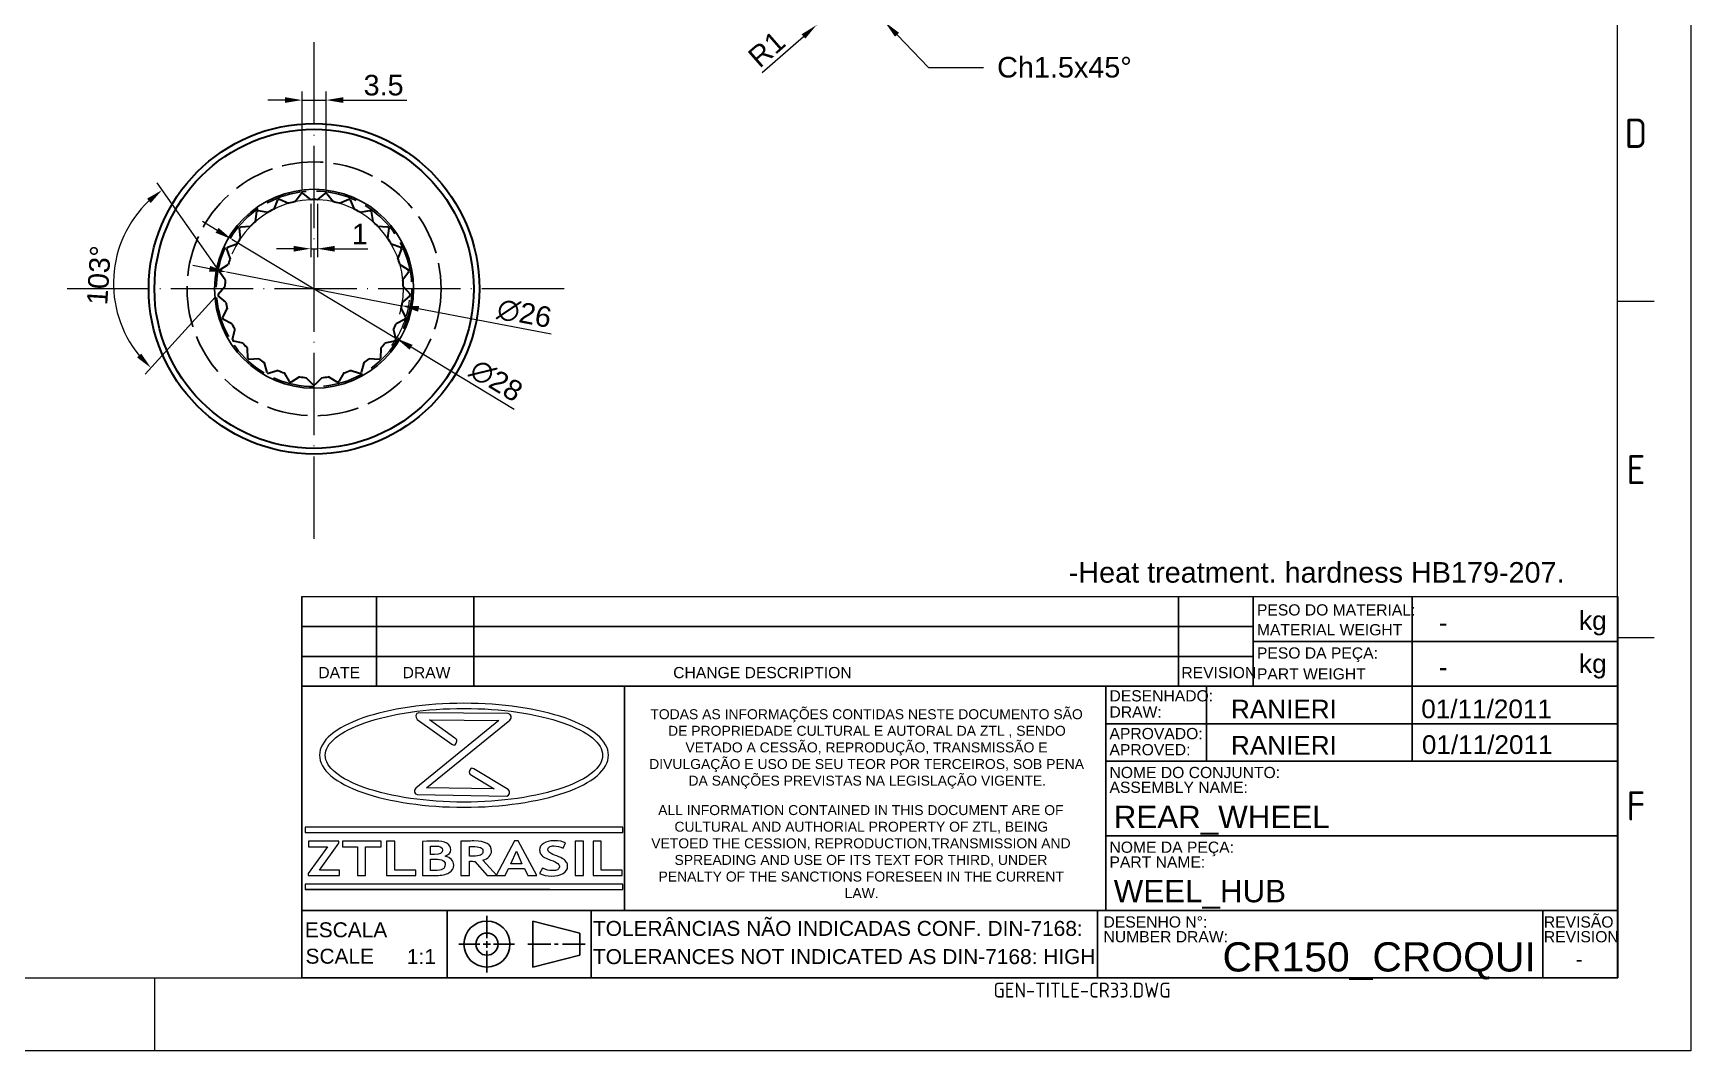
# Model space of a CAD drawing. Header units: millimetres. Extents: x 2429 to 2877, y 1091 to 1407.
# Drawn here: x 2635.1 to 2876.6, y 1091 to 1239.3 of the extents above; entities that cross this region are included whole.
import ezdxf
from ezdxf import colors
from ezdxf.entities.mleader import LeaderData, LeaderLine
from ezdxf.enums import TextEntityAlignment as Align
from ezdxf.math import Vec2, Vec3

# ---------------------------------------------------------------- set-up
doc = ezdxf.new("R2010")
doc.units = ezdxf.units.MM
for name, pattern in [('ACAD_ISO02W100', [15, 12, -3]), ('ACAD_ISO04W100', [30, 24, -3, 0, -3]), ('ACAD_ISO05W100', [33, 24, -3, 0, -3, 0, -3])]:
    doc.linetypes.add(name, pattern=pattern)
for name, color, linetype, lineweight in [('AM_0', 7, 'Continuous', 40), ('AM_4', 1, 'ACAD_ISO04W100', 25), ('AM_5', 3, 'Continuous', 25), ('AM_7', 4, 'Continuous', 35), ('AM_8', 40, 'ACAD_ISO02W100', 35), ('AM_BOR', 2, 'ACAD_ISO05W100', 35)]:
    doc.layers.add(name, color=color, linetype=linetype, lineweight=lineweight)
doc.layers.add('Camada 1', color=7, linetype='Continuous')
doc.styles.add('ACISOTS', font='isocp.shx', dxfattribs={"height": 1})
doc.styles.get("Standard").update_dxf_attribs({"font": 'arial.ttf'})
doc.dimstyles.new('ISO-25', dxfattribs={"dimtxt": 3, "dimasz": 2.5, "dimexe": 1.25, "dimexo": 0.625, "dimtad": 1, "dimtxsty": 'Standard', "dimcen": 2.5, "dimadec": 0, "dimazin": 0, "dimtfac": 1, "dimtmove": 0, "dimatfit": 3, "dimfxl": 1, "dimarcsym": 0})

# ---------------------------------------------------------------- blocks, each defined once
blk = doc.blocks.new('A3 ZTL')
for p, q in [((401.17, 9.78), (401.17, 280.82)), ((19.57, 9.78), (401.17, 9.78))]:
    blk.add_line(p, q)
at = {"layer": 'AM_BOR', "color": 135, "linetype": 'Continuous', "lineweight": 25}
for p, q in [((410.96, 290.61), (410.96, 0)), ((410.96, 0), (0, 0))]:
    blk.add_line(p, q, dxfattribs=at)
at = {"layer": 'AM_BOR', "color": 135, "lineweight": 25}
for p, q in [((406.07, 100.29), (401.17, 100.29)), ((406.07, 55.28), (401.17, 55.28)), ((205.48, 9.78), (205.48, 0))]:
    blk.add_line(p, q, dxfattribs=at)
at = {"layer": 'AM_BOR', "color": 135, "lineweight": 25, "style": 'ACISOTS'}
for s, p in [('D', (403.62, 122.8)), ('E', (403.62, 77.79)), ('F', (403.62, 32.78))]:
    blk.add_text(s, height=3.91, dxfattribs=at).set_placement(p, align=Align.MIDDLE)
blk = doc.blocks.new('*D44')
at = {"layer": 'AM_5', "color": 0, "lineweight": -2}
for p, q in [((2563.83, 1373.02), (2563.83, 1375.9)), ((2493.72, 1298.14), (2486.07, 1298.14))]:
    blk.add_line(p, q, dxfattribs=at)
blk.add_arc((2563.83, 1298.14), 76.51, 91.8723, 178.1277, dxfattribs=at)
at = {"layer": 'AM_5', "color": 0}
for points in [[(2561.32, 1375.02), (2561.34, 1374.19), (2563.83, 1374.65)], [(2487.78, 1300.63), (2486.95, 1300.64), (2487.32, 1298.14)]]:
    blk.add_solid(points, dxfattribs=at)
at = {"layer": 'Defpoints', "color": 0}
for p in [(2563.83, 1372.4), (2525.58, 1364.4), (2494.35, 1298.14), (2809.09, 1298.14), (2563.83, 1223.88)]:
    blk.add_point(p, dxfattribs=at)
at = {"layer": 'AM_5', "color": 0, "insert": (2508.21, 1353.76), "char_height": 3, "attachment_point": 5, "rotation": 45}
blk.add_mtext('90°', dxfattribs=at)
blk = doc.blocks.new('*D70')
at = {"layer": 'AM_5', "color": 0, "lineweight": -2}
for p, q in [((2749.97, 1241.14), (2749.22, 1240.48)), ((2741.3, 1233.57), (2747.33, 1238.84))]:
    blk.add_line(p, q, dxfattribs=at)
at = {"layer": 'AM_5', "color": 0}
blk.add_solid([(2747.06, 1239.15), (2747.61, 1238.52), (2749.22, 1240.48)], dxfattribs=at)
at = {"layer": 'Defpoints', "color": 0}
for p in [(2749.97, 1241.14), (2749.22, 1240.48)]:
    blk.add_point(p, dxfattribs=at)
at = {"layer": 'AM_5', "color": 0, "insert": (2741.97, 1236.99), "char_height": 3, "attachment_point": 5, "rotation": 41.0916}
blk.add_mtext('R1', dxfattribs=at)
blk = doc.blocks.new('*D71')
at = {"layer": 'AM_5', "color": 0, "lineweight": -2}
for p, q in [((2671.8, 1229.56), (2669.3, 1229.56)), ((2674.3, 1216.57), (2674.3, 1230.81)), ((2674.3, 1229.56), (2677.81, 1229.56)), ((2677.81, 1216.57), (2677.81, 1230.81)), ((2680.31, 1229.56), (2689.54, 1229.56))]:
    blk.add_line(p, q, dxfattribs=at)
at = {"layer": 'AM_5', "color": 0}
for points in [[(2671.8, 1229.98), (2671.8, 1229.15), (2674.3, 1229.56)], [(2680.31, 1229.98), (2680.31, 1229.15), (2677.81, 1229.56)]]:
    blk.add_solid(points, dxfattribs=at)
at = {"layer": 'Defpoints', "color": 0}
for p in [(2677.81, 1229.56), (2674.3, 1215.94), (2677.81, 1215.94)]:
    blk.add_point(p, dxfattribs=at)
at = {"layer": 'AM_5', "color": 0, "insert": (2686.18, 1231.72), "char_height": 3, "attachment_point": 5}
blk.add_mtext('3.5', dxfattribs=at)
blk = doc.blocks.new('*D72')
at = {"layer": 'AM_5', "color": 0, "lineweight": -2}
for p, q in [((2675.57, 1214.42), (2675.57, 1206.65)), ((2676.54, 1214.42), (2676.54, 1206.65)), ((2673.07, 1207.9), (2670.57, 1207.9)), ((2675.57, 1207.9), (2676.54, 1207.9)), ((2679.04, 1207.9), (2683.9, 1207.9))]:
    blk.add_line(p, q, dxfattribs=at)
at = {"layer": 'AM_5', "color": 0}
for points in [[(2673.07, 1208.31), (2673.07, 1207.48), (2675.57, 1207.9)], [(2679.04, 1208.31), (2679.04, 1207.48), (2676.54, 1207.9)]]:
    blk.add_solid(points, dxfattribs=at)
at = {"layer": 'Defpoints', "color": 0}
for p in [(2675.57, 1215.05), (2676.54, 1215.05), (2676.54, 1207.9)]:
    blk.add_point(p, dxfattribs=at)
at = {"layer": 'AM_5', "color": 0, "insert": (2682.72, 1210.03), "char_height": 3, "attachment_point": 5}
blk.add_mtext('1', dxfattribs=at)
blk = doc.blocks.new('*D73')
at = {"layer": 'AM_5', "color": 0, "lineweight": -2}
for p, q in [((2661.92, 1205.07), (2653.21, 1217.49)), ((2661.66, 1200.84), (2651.45, 1189.61))]:
    blk.add_line(p, q, dxfattribs=at)
blk.add_arc((2663.48, 1202.85), 16.64, 133.677, 219.123, dxfattribs=at)
at = {"layer": 'AM_5', "color": 0}
for points in [[(2651.73, 1215.2), (2652.26, 1214.56), (2653.92, 1216.46)], [(2650.88, 1192.63), (2650.27, 1192.06), (2652.29, 1190.53)]]:
    blk.add_solid(points, dxfattribs=at)
at = {"layer": 'Defpoints', "color": 0}
for p in [(2647.92, 1208.73), (2662.28, 1204.56), (2663.12, 1203.36), (2662.08, 1201.3), (2663.06, 1202.38)]:
    blk.add_point(p, dxfattribs=at)
at = {"layer": 'AM_5', "color": 0, "insert": (2644.72, 1204.03), "char_height": 3, "attachment_point": 5, "rotation": 86.4}
blk.add_mtext('103°', dxfattribs=at)
blk = doc.blocks.new('*D74')
at = {"layer": 'AM_5', "color": 0, "lineweight": -2}
for p, q in [((2661.92, 1210.57), (2659.78, 1211.86)), ((2664.07, 1209.28), (2688.05, 1194.83)), ((2705.2, 1184.49), (2690.19, 1193.54))]:
    blk.add_line(p, q, dxfattribs=at)
blk.add_arc((2676.06, 1202.05), 14, 323.8055, 353.3317, dxfattribs=at)
at = {"layer": 'AM_5', "color": 0}
for points in [[(2662.14, 1210.93), (2661.71, 1210.22), (2664.07, 1209.28)], [(2690.4, 1193.89), (2689.97, 1193.18), (2688.05, 1194.83)]]:
    blk.add_solid(points, dxfattribs=at)
at = {"layer": 'Defpoints', "color": 0}
for p in [(2664.07, 1209.28), (2688.05, 1194.83)]:
    blk.add_point(p, dxfattribs=at)
at = {"layer": 'AM_5', "color": 0, "insert": (2702.58, 1188.68), "char_height": 3, "attachment_point": 5, "rotation": 328.9212}
blk.add_mtext('∅28', dxfattribs=at)
blk = doc.blocks.new('*D75')
at = {"layer": 'AM_5', "color": 0, "lineweight": -2}
for p, q in [((2660.83, 1204.98), (2658.38, 1205.45)), ((2663.29, 1204.51), (2688.82, 1199.6)), ((2710.58, 1195.43), (2691.28, 1199.13))]:
    blk.add_line(p, q, dxfattribs=at)
blk.add_arc((2676.06, 1202.05), 13, 343.6238, 157.0918, dxfattribs=at)
at = {"layer": 'AM_5', "color": 0}
for points in [[(2660.91, 1205.39), (2660.76, 1204.57), (2663.29, 1204.51)], [(2691.36, 1199.54), (2691.2, 1198.72), (2688.82, 1199.6)]]:
    blk.add_solid(points, dxfattribs=at)
at = {"layer": 'Defpoints', "color": 0}
for p in [(2663.29, 1204.51), (2688.82, 1199.6)]:
    blk.add_point(p, dxfattribs=at)
at = {"layer": 'AM_5', "color": 0, "insert": (2706.68, 1198.46), "char_height": 3, "attachment_point": 5, "rotation": 349.133}
blk.add_mtext('∅26', dxfattribs=at)

msp = doc.modelspace()

# ---------------------------------------------------------------- linework, layer by layer
at = {"linetype": 'Continuous'}
msp.add_line((2674.261, 1157.192), (2865.925, 1157.192), dxfattribs=at)
at = {"layer": 'AM_0'}
for p, q in [((2670.226, 1213.674), (2670.787, 1215.025)), ((2671.019, 1215.117), (2672.352, 1214.516)), ((2673.299, 1214.759), (2674.178, 1215.928)), ((2674.425, 1215.959), (2675.568, 1215.045)), ((2676.545, 1215.045), (2677.687, 1215.959)), ((2677.935, 1215.928), (2678.814, 1214.759)), ((2679.76, 1214.516), (2681.094, 1215.117)), ((2681.326, 1215.025), (2681.887, 1213.674)), ((2667.52, 1211.859), (2667.727, 1213.307)), ((2667.929, 1213.454), (2669.37, 1213.203)), ((2682.743, 1213.203), (2684.184, 1213.454)), ((2684.386, 1213.307), (2684.593, 1211.859)), ((2665.35, 1209.428), (2665.19, 1210.882)), ((2665.349, 1211.074), (2666.807, 1211.19)), ((2685.305, 1211.19), (2686.764, 1211.074)), ((2686.923, 1210.882), (2686.763, 1209.428)), ((2663.852, 1206.534), (2663.336, 1207.902)), ((2663.442, 1208.128), (2664.826, 1208.603)), ((2687.287, 1208.603), (2688.67, 1208.128)), ((2688.776, 1207.902), (2688.26, 1206.534)), ((2662.328, 1204.8), (2663.55, 1205.604)), ((2688.562, 1205.604), (2689.784, 1204.8)), ((2663.122, 1203.358), (2662.281, 1204.555)), ((2689.831, 1204.555), (2688.991, 1203.358)), ((2662.077, 1201.3), (2663.06, 1202.383)), ((2663.204, 1200.1), (2662.092, 1201.051)), ((2690.02, 1201.051), (2688.909, 1200.1)), ((2689.052, 1202.383), (2690.036, 1201.3)), ((2662.703, 1197.847), (2663.387, 1199.14)), ((2664.094, 1196.965), (2662.781, 1197.61)), ((2689.332, 1197.61), (2688.019, 1196.965)), ((2688.725, 1199.14), (2689.409, 1197.847)), ((2664.169, 1194.659), (2664.51, 1196.081)), ((2687.603, 1196.081), (2687.943, 1194.659)), ((2665.735, 1194.15), (2664.303, 1194.448)), ((2666.382, 1191.935), (2666.358, 1193.397)), ((2685.754, 1193.397), (2685.73, 1191.935)), ((2687.81, 1194.448), (2686.377, 1194.15)), ((2668.025, 1191.832), (2666.564, 1191.764)), ((2669.203, 1189.847), (2668.816, 1191.258)), ((2683.297, 1191.258), (2682.91, 1189.847)), ((2685.549, 1191.764), (2684.087, 1191.832)), ((2670.82, 1190.156), (2669.421, 1189.727)), ((2672.454, 1188.526), (2671.728, 1189.796)), ((2673.943, 1189.227), (2672.696, 1188.464)), ((2675.932, 1188.055), (2674.913, 1189.105)), ((2677.2, 1189.105), (2676.181, 1188.055)), ((2679.417, 1188.464), (2678.169, 1189.227)), ((2680.384, 1189.796), (2679.659, 1188.526)), ((2682.691, 1189.727), (2681.293, 1190.156))]:
    msp.add_line(p, q, dxfattribs=at)
for radius in [24.084, 23.25]:
    msp.add_circle((2676.056, 1202.055), radius, dxfattribs=at)
for radius, start, end in [(14, 111.08956, 112.11044), (13, 102.2464, 106.5536), (14, 96.68956, 97.71044), (13, 87.8464, 92.1536), (14, 82.28956, 83.31044), (13, 73.4464, 77.7536), (14, 67.88956, 68.91044), (14, 125.48956, 126.51044), (13, 116.6464, 120.9536), (13, 59.0464, 63.3536), (14, 53.48956, 54.51044), (14, 139.88956, 140.91044), (13, 131.0464, 135.3536), (13, 44.6464, 48.9536), (14, 39.08956, 40.11044), (14, 154.28956, 155.31044), (13, 145.4464, 149.7536), (13, 30.2464, 34.5536), (14, 24.68956, 25.71044), (13, 159.8464, 164.1536), (13, 15.8464, 20.1536), (14, 168.68956, 169.71044), (13, 174.2464, 178.5536), (13, 1.4464, 5.7536), (14, 10.28956, 11.31044), (14, 183.08956, 184.11044), (13, 188.6464, 192.9536), (13, 347.0464, 351.3536), (14, 355.88956, 356.91044), (14, 197.48956, 198.51044), (14, 341.48956, 342.51044), (13, 203.0464, 207.3536), (13, 332.6464, 336.9536), (14, 211.88956, 212.91044), (13, 217.4464, 221.7536), (13, 318.2464, 322.5536), (14, 327.08956, 328.11044), (14, 226.28956, 227.31044), (13, 231.8464, 236.1536), (13, 303.8464, 308.1536), (14, 312.68956, 313.71044), (14, 240.68956, 241.71044), (13, 246.2464, 250.5536), (14, 255.08956, 256.11044), (13, 260.6464, 264.9536), (14, 269.48956, 270.51044), (13, 275.0464, 279.3536), (14, 283.88956, 284.91044), (13, 289.4464, 293.7536), (14, 298.28956, 299.31044)]:
    msp.add_arc((2676.056, 1202.055), radius, start, end, dxfattribs=at)
at = {"layer": 'AM_4', "ltscale": 0.5}
for p, q in [((2676.056, 1165.61), (2676.056, 1238.499)), ((2712.501, 1202.055), (2639.612, 1202.055))]:
    msp.add_line(p, q, dxfattribs=at)
at = {"layer": 'AM_7'}
msp.add_circle((2676.056, 1202.055), 14.5, dxfattribs=at)
at = {"layer": 'AM_8', "color": 0, "linetype": 'Continuous'}
for p, q in [((2674.261, 1157.192), (2674.261, 1101.653)), ((2685.151, 1157.192), (2685.151, 1144.124)), ((2699.308, 1157.192), (2699.308, 1144.124)), ((2801.944, 1157.192), (2801.944, 1144.124)), ((2812.834, 1144.124), (2812.834, 1157.192)), ((2835.978, 1157.192), (2835.978, 1150.658)), ((2865.925, 1101.653), (2865.925, 1157.192)), ((2812.834, 1152.836), (2674.261, 1152.836)), ((2812.834, 1150.658), (2865.925, 1150.658)), ((2835.978, 1150.658), (2835.978, 1144.124)), ((2674.261, 1148.48), (2812.834, 1148.48)), ((2674.261, 1144.124), (2789.695, 1144.124)), ((2721.248, 1144.124), (2721.248, 1111.454)), ((2789.695, 1144.124), (2865.925, 1144.124)), ((2791.358, 1144.124), (2791.358, 1123.433)), ((2806.03, 1144.124), (2806.03, 1133.234)), ((2835.978, 1144.124), (2835.978, 1133.234)), ((2791.358, 1138.679), (2865.925, 1138.679)), ((2791.358, 1133.234), (2865.925, 1133.234)), ((2791.358, 1123.433), (2791.358, 1111.454)), ((2791.358, 1122.344), (2865.925, 1122.344)), ((2674.738, 1114.515), (2710.413, 1114.515)), ((2789.695, 1111.454), (2674.261, 1111.454)), ((2722.571, 1111.454), (2674.261, 1111.454)), ((2695.425, 1111.454), (2695.425, 1101.653)), ((2701.228, 1110.668), (2701.228, 1107.436)), ((2716.396, 1111.454), (2716.396, 1101.653)), ((2789.695, 1111.454), (2855.035, 1111.454)), ((2790.149, 1101.653), (2790.149, 1111.454)), ((2865.925, 1111.454), (2855.035, 1111.454)), ((2855.035, 1111.454), (2855.035, 1101.653)), ((2714.766, 1108.169), (2707.915, 1109.906)), ((2707.915, 1109.906), (2707.915, 1103.201)), ((2697.133, 1106.553), (2700.207, 1106.553)), ((2700.674, 1106.553), (2701.756, 1106.553)), ((2701.228, 1106.987), (2701.228, 1106.022)), ((2702.172, 1106.553), (2705.227, 1106.553)), ((2707.168, 1106.553), (2710.537, 1106.553)), ((2711.056, 1106.553), (2711.598, 1106.553)), ((2712.225, 1106.553), (2715.561, 1106.553)), ((2714.766, 1108.169), (2714.766, 1104.938)), ((2701.228, 1105.589), (2701.228, 1102.439)), ((2714.766, 1104.938), (2707.915, 1103.201)), ((2674.261, 1101.653), (2865.925, 1101.653))]:
    msp.add_line(p, q, dxfattribs=at)
at = {"layer": 'AM_8', "ltscale": 0.5}
for radius in [18.5, 14.25]:
    msp.add_circle((2676.056, 1202.055), radius, dxfattribs=at)
at = {"layer": 'AM_8', "color": 0, "linetype": 'Continuous'}
for radius in [3.352, 1.616]:
    msp.add_circle((2701.228, 1106.553), radius, dxfattribs=at)
at = {"layer": 'Camada 1'}
for points, knots in [([(2697.884, 1141.648), (2700.693, 1141.648), (2703.378, 1141.451), (2705.831, 1141.095), (2705.831, 1141.095), (2708.38, 1140.725), (2710.679, 1140.182), (2712.607, 1139.509), (2712.607, 1139.509), (2714.587, 1138.819), (2716.184, 1137.985), (2717.276, 1137.052), (2717.276, 1137.052), (2718.339, 1136.143), (2718.926, 1135.138), (2718.926, 1134.076), (2718.926, 1134.076), (2718.926, 1133.014), (2718.339, 1132.009), (2717.276, 1131.1), (2717.276, 1131.1), (2716.184, 1130.167), (2714.587, 1129.333), (2712.607, 1128.642), (2712.607, 1128.642), (2710.679, 1127.969), (2708.38, 1127.426), (2705.831, 1127.056), (2705.831, 1127.056), (2703.378, 1126.7), (2700.693, 1126.503), (2697.884, 1126.503), (2697.884, 1126.503), (2695.074, 1126.503), (2692.389, 1126.7), (2689.936, 1127.056), (2689.936, 1127.056), (2687.387, 1127.426), (2685.088, 1127.969), (2683.16, 1128.642), (2683.16, 1128.642), (2681.181, 1129.333), (2679.583, 1130.167), (2678.491, 1131.1), (2678.491, 1131.1), (2677.428, 1132.009), (2676.841, 1133.014), (2676.841, 1134.076), (2676.841, 1134.076), (2676.841, 1135.138), (2677.428, 1136.143), (2678.491, 1137.052), (2678.491, 1137.052), (2679.583, 1137.985), (2681.181, 1138.819), (2683.16, 1139.509), (2683.16, 1139.509), (2685.088, 1140.182), (2687.387, 1140.725), (2689.937, 1141.095), (2689.937, 1141.095), (2692.389, 1141.451), (2695.074, 1141.648), (2697.884, 1141.648)], [0, 0, 0, 0, 0.0588235, 0.0588235, 0.0588235, 0.0588235, 0.1176471, 0.1176471, 0.1176471, 0.1176471, 0.1764706, 0.1764706, 0.1764706, 0.1764706, 0.2352941, 0.2352941, 0.2352941, 0.2352941, 0.2941176, 0.2941176, 0.2941176, 0.2941176, 0.3529412, 0.3529412, 0.3529412, 0.3529412, 0.4117647, 0.4117647, 0.4117647, 0.4117647, 0.4705882, 0.4705882, 0.4705882, 0.4705882, 0.5294118, 0.5294118, 0.5294118, 0.5294118, 0.5882353, 0.5882353, 0.5882353, 0.5882353, 0.6470588, 0.6470588, 0.6470588, 0.6470588, 0.7058824, 0.7058824, 0.7058824, 0.7058824, 0.7647059, 0.7647059, 0.7647059, 0.7647059, 0.8235294, 0.8235294, 0.8235294, 0.8235294, 0.8823529, 0.8823529, 0.8823529, 0.8823529, 1, 1, 1, 1]), ([(2697.884, 1140.901), (2695.123, 1140.901), (2692.49, 1140.709), (2690.088, 1140.361), (2690.088, 1140.361), (2687.592, 1140), (2685.346, 1139.471), (2683.467, 1138.815), (2683.467, 1138.815), (2681.639, 1138.177), (2680.165, 1137.423), (2679.162, 1136.595), (2679.162, 1136.595), (2678.209, 1135.809), (2677.683, 1134.957), (2677.683, 1134.076), (2677.683, 1134.076), (2677.683, 1133.195), (2678.209, 1132.343), (2679.162, 1131.557), (2679.162, 1131.557), (2680.165, 1130.729), (2681.639, 1129.975), (2683.467, 1129.337), (2683.467, 1129.337), (2685.346, 1128.681), (2687.592, 1128.152), (2690.088, 1127.79), (2690.088, 1127.79), (2692.49, 1127.443), (2695.123, 1127.25), (2697.884, 1127.25), (2697.884, 1127.25), (2700.644, 1127.25), (2703.278, 1127.443), (2705.679, 1127.79), (2705.679, 1127.79), (2708.175, 1128.152), (2710.421, 1128.681), (2712.3, 1129.337), (2712.3, 1129.337), (2714.129, 1129.975), (2715.602, 1130.729), (2716.606, 1131.557), (2716.606, 1131.557), (2717.558, 1132.343), (2718.084, 1133.195), (2718.084, 1134.076), (2718.084, 1134.076), (2718.084, 1134.957), (2717.558, 1135.809), (2716.606, 1136.595), (2716.606, 1136.595), (2715.602, 1137.423), (2714.129, 1138.177), (2712.3, 1138.815), (2712.3, 1138.815), (2710.421, 1139.471), (2708.175, 1140), (2705.679, 1140.361), (2705.679, 1140.361), (2703.277, 1140.709), (2700.644, 1140.901), (2697.884, 1140.901)], [0, 0, 0, 0, 0.0588235, 0.0588235, 0.0588235, 0.0588235, 0.1176471, 0.1176471, 0.1176471, 0.1176471, 0.1764706, 0.1764706, 0.1764706, 0.1764706, 0.2352941, 0.2352941, 0.2352941, 0.2352941, 0.2941176, 0.2941176, 0.2941176, 0.2941176, 0.3529412, 0.3529412, 0.3529412, 0.3529412, 0.4117647, 0.4117647, 0.4117647, 0.4117647, 0.4705882, 0.4705882, 0.4705882, 0.4705882, 0.5294118, 0.5294118, 0.5294118, 0.5294118, 0.5882353, 0.5882353, 0.5882353, 0.5882353, 0.6470588, 0.6470588, 0.6470588, 0.6470588, 0.7058824, 0.7058824, 0.7058824, 0.7058824, 0.7647059, 0.7647059, 0.7647059, 0.7647059, 0.8235294, 0.8235294, 0.8235294, 0.8235294, 0.8823529, 0.8823529, 0.8823529, 0.8823529, 1, 1, 1, 1]), ([(2696.133, 1135.688), (2696.133, 1135.688), (2691.092, 1139.301), (2691.092, 1139.301), (2691.092, 1139.301), (2690.717, 1139.57), (2690.869, 1140.252), (2691.311, 1140.249), (2691.311, 1140.249), (2691.311, 1140.249), (2704.331, 1140.144), (2704.331, 1140.144), (2704.331, 1140.144), (2704.759, 1140.141), (2704.918, 1139.496), (2704.569, 1139.212), (2704.569, 1139.212), (2704.569, 1139.212), (2692.447, 1129.337), (2692.447, 1129.337), (2692.447, 1129.337), (2692.447, 1129.337), (2702.272, 1129.179), (2702.272, 1129.179), (2702.272, 1129.179), (2702.272, 1129.179), (2698.967, 1131.169), (2698.967, 1131.169), (2698.967, 1131.169), (2698.75, 1131.3), (2698.533, 1131.431), (2698.722, 1131.885), (2698.722, 1131.885), (2698.911, 1132.339), (2699.129, 1132.208), (2699.346, 1132.078), (2699.346, 1132.078), (2699.346, 1132.078), (2704.3, 1129.093), (2704.3, 1129.093), (2704.3, 1129.093), (2704.705, 1128.849), (2704.562, 1128.122), (2704.105, 1128.129), (2704.105, 1128.129), (2704.105, 1128.129), (2691.086, 1128.339), (2691.086, 1128.339), (2691.086, 1128.339), (2690.659, 1128.345), (2690.503, 1128.987), (2690.851, 1129.271), (2690.851, 1129.271), (2690.851, 1129.271), (2702.96, 1139.135), (2702.96, 1139.135), (2702.96, 1139.135), (2702.96, 1139.135), (2692.868, 1139.217), (2692.868, 1139.217), (2692.868, 1139.217), (2692.868, 1139.217), (2696.569, 1136.564), (2696.569, 1136.564), (2696.569, 1136.564), (2696.775, 1136.417), (2696.981, 1136.269), (2696.764, 1135.831), (2696.764, 1135.831), (2696.546, 1135.393), (2696.34, 1135.54), (2696.133, 1135.688)], [0, 0, 0, 0, 0.0526316, 0.0526316, 0.0526316, 0.0526316, 0.1052632, 0.1052632, 0.1052632, 0.1052632, 0.1578947, 0.1578947, 0.1578947, 0.1578947, 0.2105263, 0.2105263, 0.2105263, 0.2105263, 0.2631579, 0.2631579, 0.2631579, 0.2631579, 0.3157895, 0.3157895, 0.3157895, 0.3157895, 0.3684211, 0.3684211, 0.3684211, 0.3684211, 0.4210526, 0.4210526, 0.4210526, 0.4210526, 0.4736842, 0.4736842, 0.4736842, 0.4736842, 0.5263158, 0.5263158, 0.5263158, 0.5263158, 0.5789474, 0.5789474, 0.5789474, 0.5789474, 0.6315789, 0.6315789, 0.6315789, 0.6315789, 0.6842105, 0.6842105, 0.6842105, 0.6842105, 0.7368421, 0.7368421, 0.7368421, 0.7368421, 0.7894737, 0.7894737, 0.7894737, 0.7894737, 0.8421053, 0.8421053, 0.8421053, 0.8421053, 0.8947368, 0.8947368, 0.8947368, 0.8947368, 1, 1, 1, 1]), ([(2674.828, 1123.581), (2674.828, 1123.581), (2720.939, 1123.581), (2720.939, 1123.581), (2720.939, 1123.581), (2720.939, 1123.581), (2721.03, 1123.581), (2721.03, 1123.581), (2721.03, 1123.581), (2721.03, 1123.581), (2721.03, 1123.491), (2721.03, 1123.491), (2721.03, 1123.491), (2721.03, 1123.491), (2721.03, 1122.891), (2721.03, 1122.891), (2721.03, 1122.891), (2721.03, 1122.891), (2721.03, 1122.8), (2721.03, 1122.8), (2721.03, 1122.8), (2721.03, 1122.8), (2720.939, 1122.8), (2720.939, 1122.8), (2720.939, 1122.8), (2720.939, 1122.8), (2674.828, 1122.8), (2674.828, 1122.8), (2674.828, 1122.8), (2674.828, 1122.8), (2674.738, 1122.8), (2674.738, 1122.8), (2674.738, 1122.8), (2674.738, 1122.8), (2674.738, 1122.891), (2674.738, 1122.891), (2674.738, 1122.891), (2674.738, 1122.891), (2674.738, 1123.491), (2674.738, 1123.491), (2674.738, 1123.491), (2674.738, 1123.491), (2674.738, 1123.581), (2674.738, 1123.581), (2674.738, 1123.581), (2674.738, 1123.581), (2674.828, 1123.581), (2674.828, 1123.581)], [0, 0, 0, 0, 0.0769231, 0.0769231, 0.0769231, 0.0769231, 0.1538462, 0.1538462, 0.1538462, 0.1538462, 0.2307692, 0.2307692, 0.2307692, 0.2307692, 0.3076923, 0.3076923, 0.3076923, 0.3076923, 0.3846154, 0.3846154, 0.3846154, 0.3846154, 0.4615385, 0.4615385, 0.4615385, 0.4615385, 0.5384615, 0.5384615, 0.5384615, 0.5384615, 0.6153846, 0.6153846, 0.6153846, 0.6153846, 0.6923077, 0.6923077, 0.6923077, 0.6923077, 0.7692308, 0.7692308, 0.7692308, 0.7692308, 0.8461538, 0.8461538, 0.8461538, 0.8461538, 1, 1, 1, 1]), ([(2675.197, 1116.564), (2675.197, 1116.564), (2675.197, 1116.849), (2675.197, 1116.849), (2675.197, 1116.849), (2675.197, 1116.849), (2678.017, 1120.75), (2678.017, 1120.75), (2678.017, 1120.75), (2678.017, 1120.75), (2675.244, 1120.75), (2675.244, 1120.75), (2675.244, 1120.75), (2675.244, 1120.75), (2675.244, 1121.534), (2675.244, 1121.534), (2675.244, 1121.534), (2675.244, 1121.534), (2679.653, 1121.534), (2679.653, 1121.534), (2679.653, 1121.534), (2679.653, 1121.534), (2679.653, 1121.249), (2679.653, 1121.249), (2679.653, 1121.249), (2679.653, 1121.249), (2676.823, 1117.348), (2676.823, 1117.348), (2676.823, 1117.348), (2676.823, 1117.348), (2679.754, 1117.348), (2679.754, 1117.348), (2679.754, 1117.348), (2679.754, 1117.348), (2679.754, 1116.564), (2679.754, 1116.564), (2679.754, 1116.564), (2679.754, 1116.564), (2675.197, 1116.564), (2675.197, 1116.564)], [0, 0, 0, 0, 0.0909091, 0.0909091, 0.0909091, 0.0909091, 0.1818182, 0.1818182, 0.1818182, 0.1818182, 0.2727273, 0.2727273, 0.2727273, 0.2727273, 0.3636364, 0.3636364, 0.3636364, 0.3636364, 0.4545455, 0.4545455, 0.4545455, 0.4545455, 0.5454545, 0.5454545, 0.5454545, 0.5454545, 0.6363636, 0.6363636, 0.6363636, 0.6363636, 0.7272727, 0.7272727, 0.7272727, 0.7272727, 0.8181818, 0.8181818, 0.8181818, 0.8181818, 1, 1, 1, 1]), ([(2683.567, 1120.75), (2683.567, 1120.75), (2683.567, 1116.564), (2683.567, 1116.564), (2683.567, 1116.564), (2683.567, 1116.564), (2682.366, 1116.564), (2682.366, 1116.564), (2682.366, 1116.564), (2682.366, 1116.564), (2682.366, 1120.75), (2682.366, 1120.75), (2682.366, 1120.75), (2682.366, 1120.75), (2680.215, 1120.75), (2680.215, 1120.75), (2680.215, 1120.75), (2680.215, 1120.75), (2680.215, 1121.534), (2680.215, 1121.534), (2680.215, 1121.534), (2680.215, 1121.534), (2685.814, 1121.534), (2685.814, 1121.534), (2685.814, 1121.534), (2685.814, 1121.534), (2685.814, 1120.75), (2685.814, 1120.75), (2685.814, 1120.75), (2685.814, 1120.75), (2683.567, 1120.75), (2683.567, 1120.75)], [0, 0, 0, 0, 0.1111111, 0.1111111, 0.1111111, 0.1111111, 0.2222222, 0.2222222, 0.2222222, 0.2222222, 0.3333333, 0.3333333, 0.3333333, 0.3333333, 0.4444444, 0.4444444, 0.4444444, 0.4444444, 0.5555556, 0.5555556, 0.5555556, 0.5555556, 0.6666667, 0.6666667, 0.6666667, 0.6666667, 0.7777778, 0.7777778, 0.7777778, 0.7777778, 1, 1, 1, 1]), ([(2686.599, 1116.564), (2686.599, 1116.564), (2686.599, 1121.534), (2686.599, 1121.534), (2686.599, 1121.534), (2686.599, 1121.534), (2687.8, 1121.534), (2687.8, 1121.534), (2687.8, 1121.534), (2687.8, 1121.534), (2687.8, 1117.348), (2687.8, 1117.348), (2687.8, 1117.348), (2687.8, 1117.348), (2690.856, 1117.348), (2690.856, 1117.348), (2690.856, 1117.348), (2690.856, 1117.348), (2690.856, 1116.564), (2690.856, 1116.564), (2690.856, 1116.564), (2690.856, 1116.564), (2686.599, 1116.564), (2686.599, 1116.564)], [0, 0, 0, 0, 0.1428571, 0.1428571, 0.1428571, 0.1428571, 0.2857143, 0.2857143, 0.2857143, 0.2857143, 0.4285714, 0.4285714, 0.4285714, 0.4285714, 0.5714286, 0.5714286, 0.5714286, 0.5714286, 0.7142857, 0.7142857, 0.7142857, 0.7142857, 1, 1, 1, 1]), ([(2693.893, 1116.564), (2693.893, 1116.564), (2691.824, 1116.564), (2691.824, 1116.564), (2691.824, 1116.564), (2691.824, 1116.564), (2691.824, 1121.53), (2691.824, 1121.53), (2691.824, 1121.53), (2692.736, 1121.561), (2693.375, 1121.578), (2693.74, 1121.578), (2693.74, 1121.578), (2694.443, 1121.578), (2694.991, 1121.467), (2695.387, 1121.246), (2695.387, 1121.246), (2695.782, 1121.026), (2695.979, 1120.711), (2695.979, 1120.303), (2695.979, 1120.303), (2695.979, 1119.909), (2695.696, 1119.598), (2695.13, 1119.369), (2695.13, 1119.369), (2695.97, 1119.154), (2696.391, 1118.711), (2696.391, 1118.039), (2696.391, 1118.039), (2696.391, 1117.587), (2696.157, 1117.228), (2695.694, 1116.962), (2695.694, 1116.962), (2695.229, 1116.697), (2694.629, 1116.564), (2693.893, 1116.564)], [0, 0, 0, 0, 0.1, 0.1, 0.1, 0.1, 0.2, 0.2, 0.2, 0.2, 0.3, 0.3, 0.3, 0.3, 0.4, 0.4, 0.4, 0.4, 0.5, 0.5, 0.5, 0.5, 0.6, 0.6, 0.6, 0.6, 0.7, 0.7, 0.7, 0.7, 0.8, 0.8, 0.8, 0.8, 1, 1, 1, 1]), ([(2693.025, 1120.825), (2693.025, 1120.825), (2693.025, 1119.634), (2693.025, 1119.634), (2693.025, 1119.634), (2693.209, 1119.625), (2693.403, 1119.621), (2693.606, 1119.621), (2693.606, 1119.621), (2694.388, 1119.621), (2694.779, 1119.836), (2694.779, 1120.268), (2694.779, 1120.268), (2694.779, 1120.65), (2694.424, 1120.841), (2693.713, 1120.841), (2693.713, 1120.841), (2693.526, 1120.841), (2693.296, 1120.835), (2693.025, 1120.825)], [0, 0, 0, 0, 0.1666667, 0.1666667, 0.1666667, 0.1666667, 0.3333333, 0.3333333, 0.3333333, 0.3333333, 0.5, 0.5, 0.5, 0.5, 0.6666667, 0.6666667, 0.6666667, 0.6666667, 1, 1, 1, 1]), ([(2701.264, 1116.564), (2701.264, 1116.564), (2699.46, 1118.616), (2699.46, 1118.616), (2699.46, 1118.616), (2699.279, 1118.618), (2699.025, 1118.626), (2698.697, 1118.64), (2698.697, 1118.64), (2698.697, 1118.64), (2698.697, 1116.564), (2698.697, 1116.564), (2698.697, 1116.564), (2698.697, 1116.564), (2697.451, 1116.564), (2697.451, 1116.564), (2697.451, 1116.564), (2697.451, 1116.564), (2697.451, 1121.534), (2697.451, 1121.534), (2697.451, 1121.534), (2697.519, 1121.534), (2697.779, 1121.542), (2698.233, 1121.559), (2698.233, 1121.559), (2698.685, 1121.576), (2699.049, 1121.585), (2699.326, 1121.585), (2699.326, 1121.585), (2701.044, 1121.585), (2701.903, 1121.096), (2701.903, 1120.119), (2701.903, 1120.119), (2701.903, 1119.825), (2701.783, 1119.557), (2701.546, 1119.315), (2701.546, 1119.315), (2701.31, 1119.073), (2701.011, 1118.903), (2700.651, 1118.803), (2700.651, 1118.803), (2700.651, 1118.803), (2702.649, 1116.564), (2702.649, 1116.564), (2702.649, 1116.564), (2702.649, 1116.564), (2701.264, 1116.564), (2701.264, 1116.564)], [0, 0, 0, 0, 0.0769231, 0.0769231, 0.0769231, 0.0769231, 0.1538462, 0.1538462, 0.1538462, 0.1538462, 0.2307692, 0.2307692, 0.2307692, 0.2307692, 0.3076923, 0.3076923, 0.3076923, 0.3076923, 0.3846154, 0.3846154, 0.3846154, 0.3846154, 0.4615385, 0.4615385, 0.4615385, 0.4615385, 0.5384615, 0.5384615, 0.5384615, 0.5384615, 0.6153846, 0.6153846, 0.6153846, 0.6153846, 0.6923077, 0.6923077, 0.6923077, 0.6923077, 0.7692308, 0.7692308, 0.7692308, 0.7692308, 0.8461538, 0.8461538, 0.8461538, 0.8461538, 1, 1, 1, 1]), ([(2698.697, 1120.767), (2698.697, 1120.767), (2698.697, 1119.387), (2698.697, 1119.387), (2698.697, 1119.387), (2698.92, 1119.373), (2699.09, 1119.366), (2699.206, 1119.366), (2699.206, 1119.366), (2699.708, 1119.366), (2700.075, 1119.418), (2700.306, 1119.522), (2700.306, 1119.522), (2700.54, 1119.626), (2700.656, 1119.828), (2700.656, 1120.129), (2700.656, 1120.129), (2700.656, 1120.373), (2700.532, 1120.545), (2700.281, 1120.641), (2700.281, 1120.641), (2700.032, 1120.738), (2699.64, 1120.787), (2699.104, 1120.787), (2699.104, 1120.787), (2698.975, 1120.787), (2698.839, 1120.781), (2698.697, 1120.767)], [0, 0, 0, 0, 0.125, 0.125, 0.125, 0.125, 0.25, 0.25, 0.25, 0.25, 0.375, 0.375, 0.375, 0.375, 0.5, 0.5, 0.5, 0.5, 0.625, 0.625, 0.625, 0.625, 0.75, 0.75, 0.75, 0.75, 1, 1, 1, 1]), ([(2707.174, 1116.564), (2707.174, 1116.564), (2706.68, 1117.571), (2706.68, 1117.571), (2706.68, 1117.571), (2706.68, 1117.571), (2704.362, 1117.571), (2704.362, 1117.571), (2704.362, 1117.571), (2704.362, 1117.571), (2703.891, 1116.564), (2703.891, 1116.564), (2703.891, 1116.564), (2703.891, 1116.564), (2702.558, 1116.564), (2702.558, 1116.564), (2702.558, 1116.564), (2702.558, 1116.564), (2705.254, 1121.602), (2705.254, 1121.602), (2705.254, 1121.602), (2705.254, 1121.602), (2705.781, 1121.602), (2705.781, 1121.602), (2705.781, 1121.602), (2705.781, 1121.602), (2708.499, 1116.564), (2708.499, 1116.564), (2708.499, 1116.564), (2708.499, 1116.564), (2707.174, 1116.564), (2707.174, 1116.564)], [0, 0, 0, 0, 0.1111111, 0.1111111, 0.1111111, 0.1111111, 0.2222222, 0.2222222, 0.2222222, 0.2222222, 0.3333333, 0.3333333, 0.3333333, 0.3333333, 0.4444444, 0.4444444, 0.4444444, 0.4444444, 0.5555556, 0.5555556, 0.5555556, 0.5555556, 0.6666667, 0.6666667, 0.6666667, 0.6666667, 0.7777778, 0.7777778, 0.7777778, 0.7777778, 1, 1, 1, 1]), ([(2708.891, 1116.838), (2708.891, 1116.838), (2709.336, 1117.629), (2709.336, 1117.629), (2709.336, 1117.629), (2709.808, 1117.385), (2710.275, 1117.263), (2710.733, 1117.263), (2710.733, 1117.263), (2711.439, 1117.263), (2711.791, 1117.444), (2711.791, 1117.805), (2711.791, 1117.805), (2711.791, 1117.975), (2711.707, 1118.136), (2711.542, 1118.29), (2711.542, 1118.29), (2711.376, 1118.444), (2711.033, 1118.617), (2710.514, 1118.808), (2710.514, 1118.808), (2709.996, 1118.999), (2709.646, 1119.156), (2709.466, 1119.279), (2709.466, 1119.279), (2709.287, 1119.403), (2709.148, 1119.549), (2709.05, 1119.719), (2709.05, 1119.719), (2708.954, 1119.888), (2708.905, 1120.076), (2708.905, 1120.282), (2708.905, 1120.282), (2708.905, 1120.666), (2709.098, 1120.985), (2709.48, 1121.238), (2709.48, 1121.238), (2709.863, 1121.492), (2710.355, 1121.618), (2710.955, 1121.618), (2710.955, 1121.618), (2711.737, 1121.618), (2712.311, 1121.51), (2712.678, 1121.296), (2712.678, 1121.296), (2712.678, 1121.296), (2712.312, 1120.537), (2712.312, 1120.537), (2712.312, 1120.537), (2711.891, 1120.758), (2711.445, 1120.869), (2710.979, 1120.869), (2710.979, 1120.869), (2710.702, 1120.869), (2710.487, 1120.815), (2710.335, 1120.708), (2710.335, 1120.708), (2710.182, 1120.6), (2710.106, 1120.46), (2710.106, 1120.289), (2710.106, 1120.289), (2710.106, 1120.004), (2710.535, 1119.708), (2711.393, 1119.4), (2711.393, 1119.4), (2711.846, 1119.237), (2712.172, 1119.087), (2712.372, 1118.95), (2712.372, 1118.95), (2712.572, 1118.814), (2712.725, 1118.654), (2712.829, 1118.472), (2712.829, 1118.472), (2712.935, 1118.29), (2712.987, 1118.087), (2712.987, 1117.863), (2712.987, 1117.863), (2712.987, 1117.46), (2712.771, 1117.129), (2712.337, 1116.869), (2712.337, 1116.869), (2711.906, 1116.609), (2711.326, 1116.479), (2710.599, 1116.479), (2710.599, 1116.479), (2709.969, 1116.479), (2709.4, 1116.598), (2708.891, 1116.838)], [0, 0, 0, 0, 0.0434783, 0.0434783, 0.0434783, 0.0434783, 0.0869565, 0.0869565, 0.0869565, 0.0869565, 0.1304348, 0.1304348, 0.1304348, 0.1304348, 0.173913, 0.173913, 0.173913, 0.173913, 0.2173913, 0.2173913, 0.2173913, 0.2173913, 0.2608696, 0.2608696, 0.2608696, 0.2608696, 0.3043478, 0.3043478, 0.3043478, 0.3043478, 0.3478261, 0.3478261, 0.3478261, 0.3478261, 0.3913043, 0.3913043, 0.3913043, 0.3913043, 0.4347826, 0.4347826, 0.4347826, 0.4347826, 0.4782609, 0.4782609, 0.4782609, 0.4782609, 0.5217391, 0.5217391, 0.5217391, 0.5217391, 0.5652174, 0.5652174, 0.5652174, 0.5652174, 0.6086957, 0.6086957, 0.6086957, 0.6086957, 0.6521739, 0.6521739, 0.6521739, 0.6521739, 0.6956522, 0.6956522, 0.6956522, 0.6956522, 0.7391304, 0.7391304, 0.7391304, 0.7391304, 0.7826087, 0.7826087, 0.7826087, 0.7826087, 0.826087, 0.826087, 0.826087, 0.826087, 0.8695652, 0.8695652, 0.8695652, 0.8695652, 0.9130435, 0.9130435, 0.9130435, 0.9130435, 1, 1, 1, 1]), ([(2714.071, 1116.564), (2714.071, 1116.564), (2714.071, 1121.534), (2714.071, 1121.534), (2714.071, 1121.534), (2714.071, 1121.534), (2715.271, 1121.534), (2715.271, 1121.534), (2715.271, 1121.534), (2715.271, 1121.534), (2715.271, 1116.564), (2715.271, 1116.564), (2715.271, 1116.564), (2715.271, 1116.564), (2714.071, 1116.564), (2714.071, 1116.564)], [0, 0, 0, 0, 0.2, 0.2, 0.2, 0.2, 0.4, 0.4, 0.4, 0.4, 0.6, 0.6, 0.6, 0.6, 1, 1, 1, 1]), ([(2716.679, 1116.564), (2716.679, 1116.564), (2716.679, 1121.534), (2716.679, 1121.534), (2716.679, 1121.534), (2716.679, 1121.534), (2717.879, 1121.534), (2717.879, 1121.534), (2717.879, 1121.534), (2717.879, 1121.534), (2717.879, 1117.348), (2717.879, 1117.348), (2717.879, 1117.348), (2717.879, 1117.348), (2720.936, 1117.348), (2720.936, 1117.348), (2720.936, 1117.348), (2720.936, 1117.348), (2720.936, 1116.564), (2720.936, 1116.564), (2720.936, 1116.564), (2720.936, 1116.564), (2716.679, 1116.564), (2716.679, 1116.564)], [0, 0, 0, 0, 0.1428571, 0.1428571, 0.1428571, 0.1428571, 0.2857143, 0.2857143, 0.2857143, 0.2857143, 0.4285714, 0.4285714, 0.4285714, 0.4285714, 0.5714286, 0.5714286, 0.5714286, 0.5714286, 0.7142857, 0.7142857, 0.7142857, 0.7142857, 1, 1, 1, 1]), ([(2693.025, 1118.946), (2693.025, 1118.946), (2693.025, 1117.304), (2693.025, 1117.304), (2693.025, 1117.304), (2693.268, 1117.288), (2693.464, 1117.279), (2693.616, 1117.279), (2693.616, 1117.279), (2694.151, 1117.279), (2694.541, 1117.347), (2694.782, 1117.48), (2694.782, 1117.48), (2695.023, 1117.613), (2695.144, 1117.835), (2695.144, 1118.144), (2695.144, 1118.144), (2695.144, 1118.427), (2695.032, 1118.633), (2694.807, 1118.762), (2694.807, 1118.762), (2694.582, 1118.891), (2694.189, 1118.955), (2693.63, 1118.955), (2693.63, 1118.955), (2693.513, 1118.955), (2693.312, 1118.953), (2693.025, 1118.946)], [0, 0, 0, 0, 0.125, 0.125, 0.125, 0.125, 0.25, 0.25, 0.25, 0.25, 0.375, 0.375, 0.375, 0.375, 0.5, 0.5, 0.5, 0.5, 0.625, 0.625, 0.625, 0.625, 0.75, 0.75, 0.75, 0.75, 1, 1, 1, 1]), ([(2705.517, 1120.082), (2705.517, 1120.082), (2704.704, 1118.246), (2704.704, 1118.246), (2704.704, 1118.246), (2704.704, 1118.246), (2706.329, 1118.246), (2706.329, 1118.246), (2706.329, 1118.246), (2706.329, 1118.246), (2705.517, 1120.082), (2705.517, 1120.082)], [0, 0, 0, 0, 0.25, 0.25, 0.25, 0.25, 0.5, 0.5, 0.5, 0.5, 1, 1, 1, 1]), ([(2674.828, 1115.296), (2674.828, 1115.296), (2720.939, 1115.296), (2720.939, 1115.296), (2720.939, 1115.296), (2720.939, 1115.296), (2721.03, 1115.296), (2721.03, 1115.296), (2721.03, 1115.296), (2721.03, 1115.296), (2721.03, 1115.206), (2721.03, 1115.206), (2721.03, 1115.206), (2721.03, 1115.206), (2721.03, 1114.606), (2721.03, 1114.606), (2721.03, 1114.606), (2721.03, 1114.606), (2721.03, 1114.515), (2721.03, 1114.515), (2721.03, 1114.515), (2721.03, 1114.515), (2720.939, 1114.515), (2720.939, 1114.515), (2720.939, 1114.515), (2720.939, 1114.515), (2674.828, 1114.515), (2674.828, 1114.515), (2674.828, 1114.515), (2674.828, 1114.515), (2674.738, 1114.515), (2674.738, 1114.515), (2674.738, 1114.515), (2674.738, 1114.515), (2674.738, 1114.606), (2674.738, 1114.606), (2674.738, 1114.606), (2674.738, 1114.606), (2674.738, 1115.206), (2674.738, 1115.206), (2674.738, 1115.206), (2674.738, 1115.206), (2674.738, 1115.296), (2674.738, 1115.296), (2674.738, 1115.296), (2674.738, 1115.296), (2674.828, 1115.296), (2674.828, 1115.296)], [0, 0, 0, 0, 0.0769231, 0.0769231, 0.0769231, 0.0769231, 0.1538462, 0.1538462, 0.1538462, 0.1538462, 0.2307692, 0.2307692, 0.2307692, 0.2307692, 0.3076923, 0.3076923, 0.3076923, 0.3076923, 0.3846154, 0.3846154, 0.3846154, 0.3846154, 0.4615385, 0.4615385, 0.4615385, 0.4615385, 0.5384615, 0.5384615, 0.5384615, 0.5384615, 0.6153846, 0.6153846, 0.6153846, 0.6153846, 0.6923077, 0.6923077, 0.6923077, 0.6923077, 0.7692308, 0.7692308, 0.7692308, 0.7692308, 0.8461538, 0.8461538, 0.8461538, 0.8461538, 1, 1, 1, 1])]:
    msp.add_open_spline(points, degree=3, knots=knots, dxfattribs=at)

# ---------------------------------------------------------------- block references
at = {"linetype": 'ByBlock', "lineweight": 0, "xscale": 1.089, "yscale": 1.089, "zscale": 1.089}
msp.add_blockref('A3 ZTL', (2429.046, 1090.997), dxfattribs=at)

# ---------------------------------------------------------------- texts
at = {"insert": (2785.977, 1162.23), "char_height": 3, "width": 73.62749, "attachment_point": 1}
msp.add_mtext('-Heat treatment. hardness HB179-207.', dxfattribs=at)
at = {"color": 0, "linetype": 'Continuous', "char_height": 1.452, "attachment_point": 1}
for s, insert in [('\\pi0.40137;TODAS AS INFORMAÇÕES CONTIDAS NESTE DOCUMENTO SÃO \\P\\pi2.9889;DE PROPRIEDADE CULTURAL E AUTORAL DA ZTL , SENDO \\P\\pi5.5165;VETADO A CESSÃO, REPRODUÇÃO, TRANSMISSÃO E \\P\\pi0.23646;DIVULGAÇÃO E USO DE SEU TEOR POR TERCEIROS, SOB PENA \\P\\pi5.9598;DA SANÇÕES PREVISTAS NA LEGISLAÇÃO VIGENTE.', (2724.624, 1140.788)), ('\\pi2.3521;ALL INFORMATION CONTAINED IN THIS DOCUMENT ARE OF \\P\\pi4.7272;CULTURAL AND AUTHORIAL PROPERTY OF ZTL, BEING  \\P\\pi1.3482;VETOED THE CESSION, REPRODUCTION,TRANSMISSION AND \\P\\pi4.7301;SPREADING AND USE OF ITS TEXT FOR THIRD, UNDER \\P\\pi2.4026;PENALTY OF THE SANCTIONS FORESEEN IN THE CURRENT \\P\\pi29.515;LAW.', (2723.816, 1126.812))]:
    msp.add_mtext_dynamic_manual_height_columns(s, width=63.66463, gutter_width=12.5, heights=[0], dxfattribs=dict(at, insert=insert))
at = {"layer": 'AM_8', "color": 0, "linetype": 'Continuous'}
for s, height, p in [('PESO DO MATERIAL:', 1.6335, (2813.382, 1154.445)), ('kg', 2.7225, (2860.298, 1152.357)), ('MATERIAL WEIGHT', 1.6335, (2813.382, 1151.552)), ('PESO DA PEÇA:', 1.6335, (2813.382, 1148.167)), ('DATE', 1.6335, (2676.673, 1145.31)), ('DRAW', 1.6335, (2688.945, 1145.31)), ('CHANGE DESCRIPTION', 1.6335, (2728.36, 1145.31)), ('REVISION', 1.6335, (2802.375, 1145.31)), ('kg', 2.7225, (2860.298, 1146.076)), ('PART WEIGHT', 1.6335, (2813.382, 1145.119)), ('DESENHADO:', 1.6335, (2791.906, 1141.925)), ('DRAW:', 1.6335, (2791.906, 1139.575)), ('APROVADO:', 1.6335, (2791.906, 1136.423)), ('APROVED:', 1.6335, (2791.906, 1134.074)), ('NOME DO CONJUNTO:', 1.6335, (2791.906, 1130.75)), ('ASSEMBLY NAME:', 1.6335, (2791.906, 1128.599)), ('NOME DA PEÇA:', 1.6335, (2791.906, 1119.86)), ('PART NAME:', 1.6335, (2791.906, 1117.709)), ('REVISÃO', 1.6335, (2855.172, 1108.97)), ('ESCALA', 2.178, (2674.705, 1107.553)), ('TOLERÂNCIAS NÃO INDICADAS CONF. DIN-7168:', 2.178, (2716.667, 1107.756)), ('DESENHO N%%d:', 1.6335, (2791.037, 1108.97)), ('NUMBER DRAW:', 1.6335, (2791.037, 1106.819)), ('REVISION', 1.6335, (2855.172, 1106.819)), ('SCALE', 2.178, (2674.807, 1103.704)), ('1:1', 2.178, (2689.573, 1103.645)), ('TOLERANCES NOT INDICATED AS DIN-7168: HIGH', 2.178, (2716.667, 1103.645))]:
    msp.add_text(s, height=height, dxfattribs=at).set_placement(p)
for p in [(2839.856, 1153.409), (2839.856, 1146.93)]:
    msp.add_attdef('-', text='', height=2.723, dxfattribs=at).set_placement(p, align=Align.MIDDLE_LEFT)
for tag, p, height in [('RANIERI', (2809.601, 1139.446), 2.723), ('01/11/2011', (2837.316, 1139.478), 2.723), ('RANIERI', (2809.599, 1134.178), 2.723), ('01/11/2011', (2837.404, 1134.268), 2.723), ('REAR_WHEEL', (2792.521, 1123.459), 3.267), ('WEEL_HUB', (2792.521, 1112.652), 3.267), ('CR150_CROQUI', (2808.37, 1102.564), 4.259)]:
    msp.add_attdef(tag, p, '', height=height, dxfattribs=at)
msp.add_attdef('-', text='', height=2.13, dxfattribs=at).set_placement((2860.326, 1104.363), align=Align.MIDDLE_CENTER)
at = {"layer": 'AM_8', "color": 0, "linetype": 'Continuous', "style": 'ACISOTS'}
msp.add_attdef('GEN-TITLE-CR33.DWG', (2774.997, 1098.763), '', height=2.178, dxfattribs=at)

# ---------------------------------------------------------------- dimensions: what is measured, and where the dimension line sits
at = {"layer": 'AM_5'}
for base, line1, line2, picture, middle in [((2525.576, 1364.395), ((2809.094, 1298.138), (2494.35, 1298.138)), ((2563.829, 1223.878), (2563.829, 1372.397)), '*D44', (2508.205, 1353.762)), ((2647.918, 1208.731), ((2662.077, 1201.3), (2663.06, 1202.383)), ((2663.122, 1203.358), (2662.281, 1204.555)), '*D73', (2644.722, 1204.026))]:
    dim = msp.add_angular_dim_2l(base=base, line1=line1, line2=line2, dimstyle='ISO-25', dxfattribs=at)
    dim.commit()
    dim.dimension.update_dxf_attribs({"geometry": picture, "text_midpoint": middle})
dim = msp.add_radius_dim(center=(2749.973, 1241.138), mpoint=(2749.219, 1240.481), dimstyle='ISO-25', dxfattribs=at)
dim.commit()
dim.dimension.update_dxf_attribs({"geometry": '*D70', "text_midpoint": (2741.974, 1236.99)})
for base, p1, p2, text, picture, middle in [((2677.811, 1229.563), (2674.302, 1215.944), (2677.811, 1215.944), '3.5', '*D71', (2686.177, 1231.721)), ((2676.545, 1207.895), (2675.568, 1215.045), (2676.545, 1215.045), '1', '*D72', (2682.722, 1210.026))]:
    dim = msp.add_linear_dim(base=base, p1=p1, p2=p2, text=text, dimstyle='ISO-25', dxfattribs=at)
    dim.commit()
    dim.dimension.update_dxf_attribs({"geometry": picture, "text_midpoint": middle})
for p1, p2, picture, middle in [((2663.289, 1204.505), (2688.823, 1199.604), '*D75', (2706.258, 1196.257)), ((2664.066, 1209.282), (2688.047, 1194.827), '*D74', (2701.428, 1186.762))]:
    dim = msp.add_diameter_dim_2p(p1=p1, p2=p2, dimstyle='ISO-25', dxfattribs=at)
    dim.commit()
    dim.dimension.update_dxf_attribs({"geometry": picture, "text_midpoint": middle, "dimtype": 163})

# ---------------------------------------------------------------- leaders
ml = msp.add_multileader_mtext('Standard', dxfattribs=at)
ml.set_content('Ch1.5x45%%D', color=256)
ml.set_leader_properties()
ml.build(insert=Vec2(0, 0))
ml.multileader.update_dxf_attribs({"arrow_head_size": 2.5})
ctx = ml.context
ctx.base_point, ctx.char_height, ctx.arrow_head_size, ctx.plane_origin = Vec3(2773.54, 1234.325), 3, 2.5, Vec3(2759.223, 1240.888)
notes = []
notes.append((ctx, [(0, (1, 1, 0), (2765.54, 1234.325), (1, 0), 8, [(0, [(2759.223, 1240.888)], 0, [])])]))
ctx.mtext.insert, ctx.mtext.flow_direction = Vec3(2775.54, 1235.851), 5
for ctx, leaders in notes:
    for number, flags, end, landing, length, lines in leaders:
        leader = LeaderData()
        leader.index, (leader.has_last_leader_line, leader.has_dogleg_vector, leader.attachment_direction) = number, flags
        leader.last_leader_point, leader.dogleg_vector, leader.dogleg_length = Vec3(end), Vec3(landing), length
        for number, points, colour, breaks in lines:
            line = LeaderLine()
            line.index, line.vertices, line.color, line.breaks = number, Vec3.list(points), colors.encode_raw_color(colour), breaks
            leader.lines.append(line)
        ctx.leaders.append(leader)

doc.saveas('drawing.dxf')
